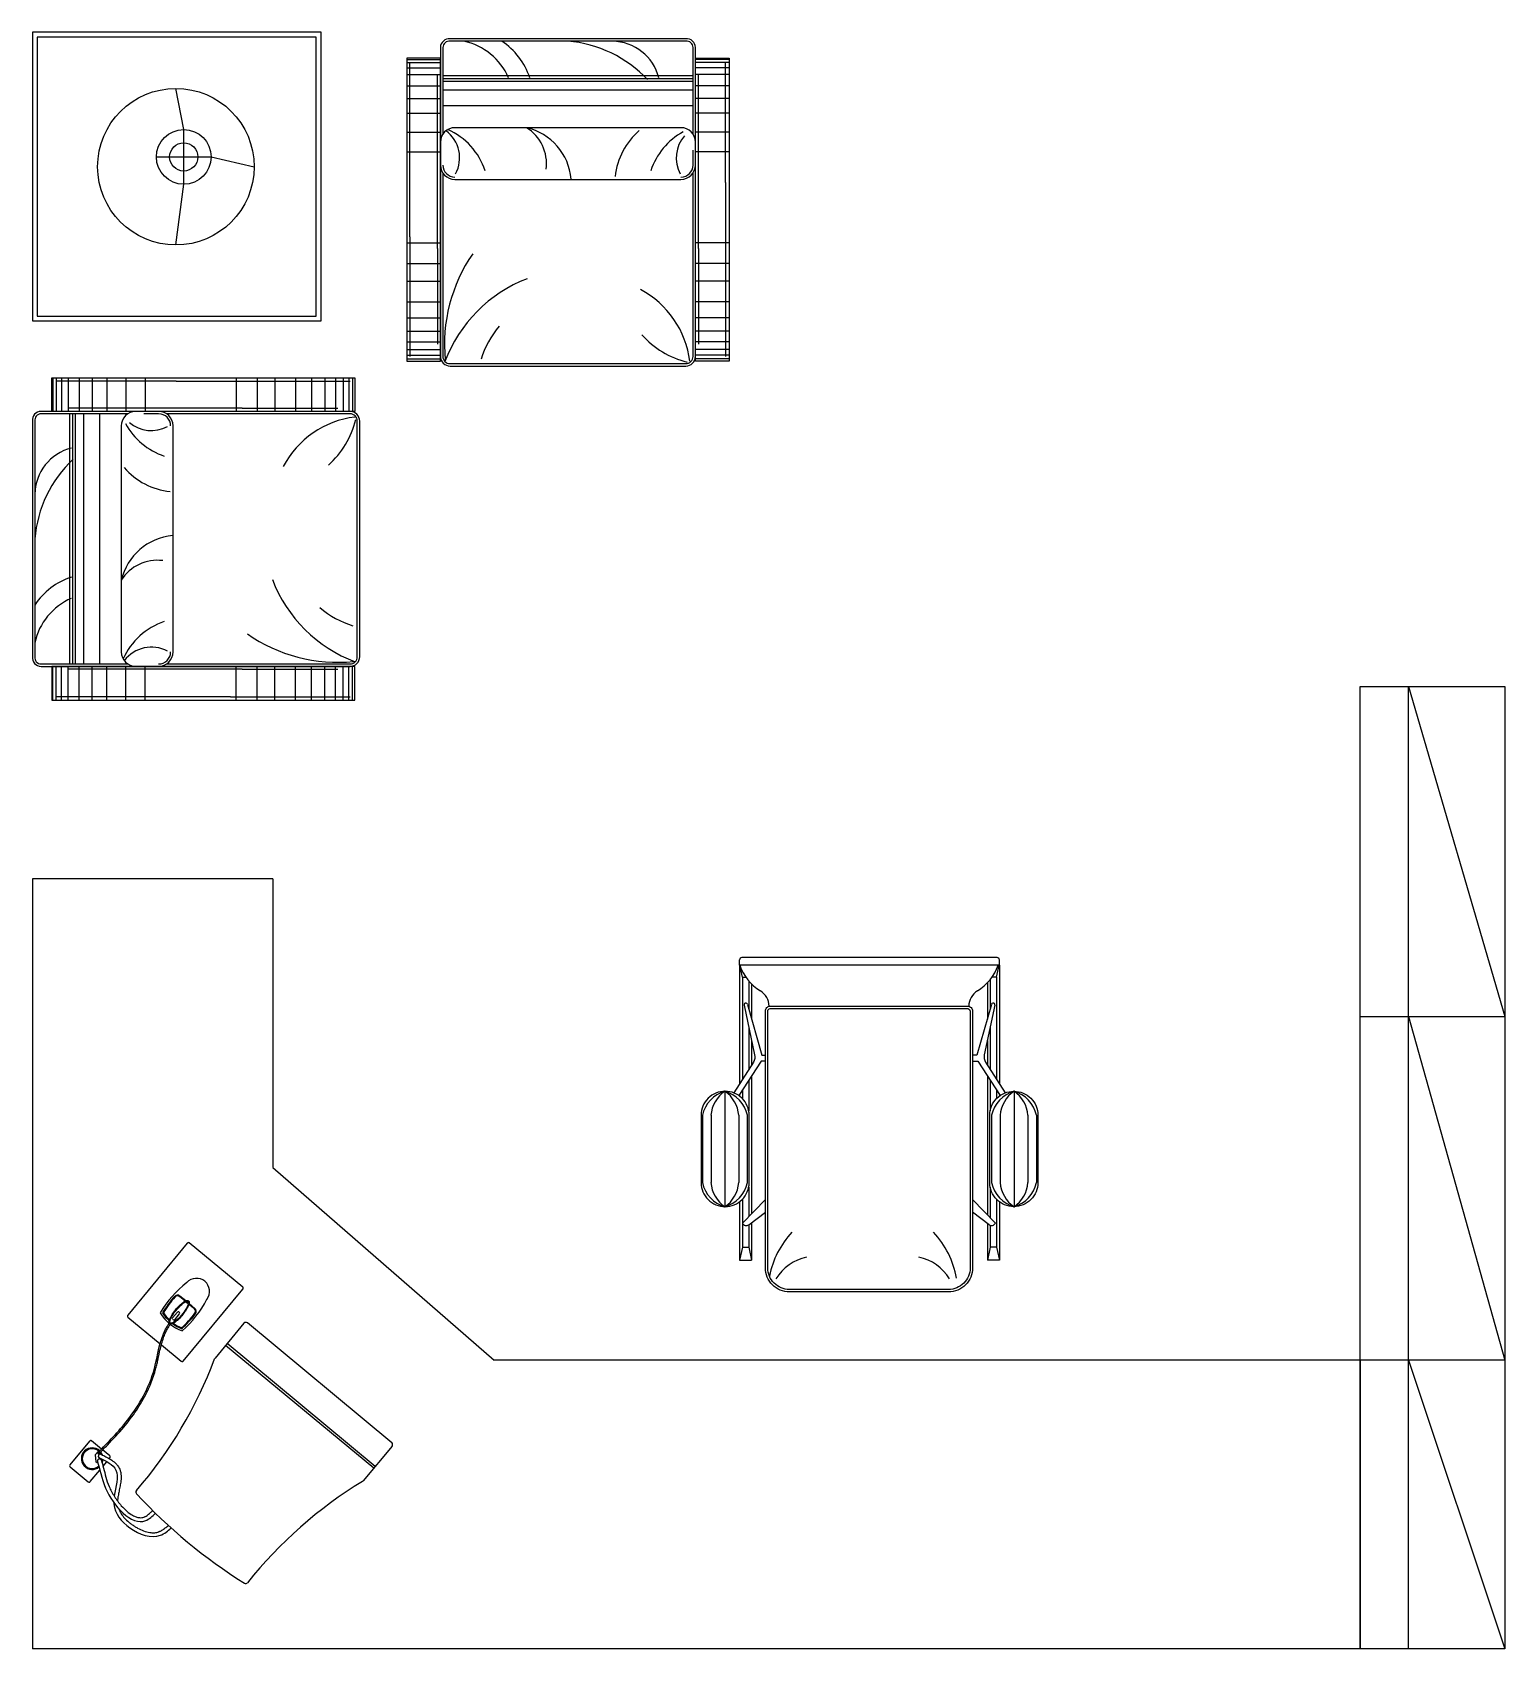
# Model space of a CAD drawing. Header units: millimetres. Extents: x 0 to 3060, y 0 to 3360.
import ezdxf

# ---------------------------------------------------------------- set-up
doc = ezdxf.new("R2010")
doc.units = ezdxf.units.MM
doc.layers.add('Furniture_家具', color=253, linetype='Continuous')

msp = doc.modelspace()

# ---------------------------------------------------------------- linework, layer by layer
at = {"layer": 'Furniture_家具'}
for p, q in [((600, 3360), (0, 3360)), ((0, 3360), (0, 2760)), ((600, 2760), (600, 3360)), ((778.1, 3303.8), (848.1, 3303.8)), ((778.1, 3297.4), (848.1, 3297.4)), ((784.6, 2934.9), (784.6, 3296.3)), ((1448.1, 3303.8), (1378.1, 3303.8)), ((1448.1, 3297.4), (1378.1, 3297.4)), ((1440.9, 3047.6), (1440.9, 3296.3)), ((778.1, 3286), (848.1, 3286)), ((778.1, 3272), (848.1, 3272)), ((842.3, 2910.9), (842.3, 3270.9)), ((1373.1, 3269.6), (853.1, 3269.6)), ((1373.1, 3263), (853.1, 3263)), ((1448.1, 3286), (1378.1, 3286)), ((1448.1, 3272), (1378.1, 3272)), ((1384.6, 2910.9), (1384.6, 3270.9)), ((314.6, 3158), (298.5, 3243.4)), ((778.1, 3249.1), (848.1, 3249.1)), ((1373.1, 3257.6), (853.1, 3257.6)), ((1373.1, 3240), (853.1, 3240)), ((1448.1, 3249.1), (1378.1, 3249.1)), ((778.1, 3222.5), (848.1, 3222.5)), ((1373.1, 3207.1), (853.1, 3207.1)), ((1448.1, 3222.5), (1378.1, 3222.5)), ((778.1, 3192), (848.1, 3192)), ((1448.1, 3192), (1378.1, 3192)), ((314.5, 3044.1), (314.6, 3158)), ((778.1, 3152.6), (848.1, 3152.6)), ((1448.1, 3152.6), (1378.1, 3152.6)), ((257.6, 3101.1), (371.5, 3100.9)), ((371.5, 3100.9), (461, 3080.5)), ((778.1, 3111.9), (848.1, 3111.9)), ((1373.1, 3084.2), (1373.1, 3115.1)), ((1448.1, 3111.9), (1378.1, 3111.9)), ((298, 2918), (314.5, 3044.1)), ((878.1, 3054.2), (1348.1, 3054.2)), ((1440.9, 3047.6), (1440.9, 2686.3)), ((784.6, 2934.9), (784.6, 2686.3)), ((778.1, 2922.7), (848.1, 2922.7)), ((842.3, 2910.9), (842.3, 2711.6)), ((1448.1, 2922.7), (1378.1, 2922.7)), ((1384.6, 2910.9), (1384.6, 2711.6)), ((778.1, 2879.5), (848.1, 2879.5)), ((1448.1, 2879.5), (1378.1, 2879.5)), ((778.1, 2842.6), (848.1, 2842.6)), ((1448.1, 2842.6), (1378.1, 2842.6)), ((778.1, 2799.5), (848.1, 2799.5)), ((1448.1, 2799.5), (1378.1, 2799.5)), ((0, 2760), (600, 2760)), ((778.1, 2766.4), (848.1, 2766.4)), ((1448.1, 2766.4), (1378.1, 2766.4)), ((778.1, 2738.5), (848.1, 2738.5)), ((1448.1, 2738.5), (1378.1, 2738.5)), ((778.1, 2716.9), (848.1, 2716.9)), ((778.1, 2700.4), (848.1, 2700.4)), ((778.1, 2688.9), (848.1, 2688.9)), ((1448.1, 2716.9), (1378.1, 2716.9)), ((1448.1, 2700.4), (1378.1, 2700.4)), ((1448.1, 2688.9), (1378.1, 2688.9)), ((778.1, 2681.3), (848.1, 2681.3)), ((1448.1, 2681.3), (1378.1, 2681.3)), ((42.8, 2642), (42.8, 2572)), ((49.2, 2642), (49.2, 2572)), ((299, 2634.8), (50.3, 2634.8)), ((60.6, 2642), (60.6, 2572)), ((74.6, 2642), (74.6, 2572)), ((97.5, 2642), (97.5, 2572)), ((124.1, 2642), (124.1, 2572)), ((154.6, 2642), (154.6, 2572)), ((194, 2642), (194, 2572)), ((234.6, 2642), (234.6, 2572)), ((299, 2634.8), (660.3, 2634.8)), ((423.9, 2642), (423.9, 2572)), ((467.1, 2642), (467.1, 2572)), ((503.9, 2642), (503.9, 2572)), ((547.1, 2642), (547.1, 2572)), ((580.2, 2642), (580.2, 2572)), ((608.1, 2642), (608.1, 2572)), ((629.7, 2642), (629.7, 2572)), ((646.2, 2642), (646.2, 2572)), ((657.7, 2642), (657.7, 2572)), ((665.3, 2642), (665.3, 2572)), ((435.7, 2578.5), (75.6, 2578.5)), ((77, 2567), (77, 2047)), ((83.6, 2567), (83.6, 2047)), ((89, 2567), (89, 2047)), ((106.6, 2567), (106.6, 2047)), ((139.5, 2567), (139.5, 2047)), ((262.4, 2567), (231.5, 2567)), ((435.7, 2578.5), (635, 2578.5)), ((292.4, 2072), (292.4, 2542)), ((42.8, 1972), (42.8, 2042)), ((49.2, 1972), (49.2, 2042)), ((60.6, 1972), (60.6, 2042)), ((74.6, 1972), (74.6, 2042)), ((435.7, 2036.2), (75.6, 2036.2)), ((97.5, 1972), (97.5, 2042)), ((124.1, 1972), (124.1, 2042)), ((154.6, 1972), (154.6, 2042)), ((194, 1972), (194, 2042)), ((234.6, 1972), (234.6, 2042)), ((423.9, 1972), (423.9, 2042)), ((435.7, 2036.2), (635, 2036.2)), ((467.1, 1972), (467.1, 2042)), ((503.9, 1972), (503.9, 2042)), ((547.1, 1972), (547.1, 2042)), ((580.2, 1972), (580.2, 2042)), ((608.1, 1972), (608.1, 2042)), ((629.7, 1972), (629.7, 2042)), ((646.2, 1972), (646.2, 2042)), ((657.7, 1972), (657.7, 2042)), ((665.3, 1972), (665.3, 2042)), ((2760, 2000), (3060, 2000)), ((2760, 0), (2760, 2000)), ((2860, 2000), (3060, 1314.2)), ((2860, 0), (2860, 2000)), ((3060, 2000), (3060, 0)), ((411.7, 1978.5), (50.3, 1978.5)), ((411.7, 1978.5), (660.3, 1978.5)), ((0, 1600), (0, 0)), ((500, 1600), (0, 1600)), ((500, 1600), (500, 1000)), ((1469.7, 1420.6, -945.7), (1469.7, 1431.6, -945.7)), ((2009.9, 1420.6, -945.7), (1469.7, 1420.6, -945.7)), ((1469.7, 1420.6, -1891.3), (1469.7, 1174.4, -1891.3)), ((1475.7, 1395.8, -945.7), (1470.2, 1420.6, -945.7)), ((2004.9, 1436.6, -945.7), (1474.7, 1436.6, -945.7)), ((2003.9, 1395.8, -945.7), (2009.5, 1420.6, -945.7)), ((2009.9, 1420.6, -945.7), (2009.9, 1431.6, -945.7)), ((2009.9, 1420.6, -1891.3), (2009.9, 1174.4, -1891.3)), ((1475.7, 1395.8, -1891.3), (1475.7, 1183.7, -1891.3)), ((1475.7, 1395.8, -945.7), (1482.9, 1395.8, -945.7)), ((1488.9, 1388.1, -1891.3), (1488.9, 1329.6, -1891.3)), ((1494.9, 1381.8, -1891.3), (1494.9, 1308.7, -1891.3)), ((1984.8, 1384, -1891.3), (1984.8, 1308.7, -1891.3)), ((1990.8, 1390.8, -1891.3), (1990.8, 1329.6, -1891.3)), ((2003.9, 1395.8, -945.7), (1994.5, 1395.8, -945.7)), ((2003.9, 1395.8, -1891.3), (2003.9, 1183.7, -1891.3)), ((2760, 1314.2), (3060, 1314.2)), ((2860, 1314.2), (3060, 600)), ((1488.9, 1292.8, -1891.3), (1488.9, 1204.1, -1891.3)), ((1990.8, 1292.8, -1891.3), (1990.8, 1204.1, -1891.3)), ((1494.9, 1264.5, -1891.3), (1494.9, 1213.5, -1891.3)), ((1984.8, 1264.5, -1891.3), (1984.8, 1213.5, -1891.3)), ((1488.9, 1181.5, -1891.3), (1488.9, 1117.9, -1891.3)), ((1494.9, 1190.7, -1891.3), (1494.9, 904.3, -1891.3)), ((1984.8, 1190.7, -1891.3), (1984.8, 902, -1891.3)), ((1990.8, 1181.5, -1891.3), (1990.8, 1117.9, -1891.3)), ((1439.3, 1158.8, -945.7), (1439.3, 918.8, -945.7)), ((1469.7, 1152.3, -1891.3), (1469.7, 1148.8, -1891.3)), ((1475.7, 1161.4, -1891.3), (1475.7, 1143.5, -1891.3)), ((2003.9, 1161.4, -1891.3), (2003.9, 1143.5, -1891.3)), ((2003.9, 1161.4, -1891.3), (2003.9, 1143.5, -1891.3)), ((2009.9, 1152.3, -1891.3), (2009.9, 1148.8, -1891.3)), ((2009.9, 1152.3, -1891.3), (2009.9, 1148.8, -1891.3)), ((2040.3, 1158.8, -945.7), (2040.3, 918.8, -945.7)), ((1392.7, 1108.8, -945.7), (1392.7, 968.8, -945.7)), ((1410.5, 1108.8, -945.7), (1410.5, 968.8, -945.7)), ((1468.1, 1108.8, -945.7), (1468.1, 968.8, -945.7)), ((1485.9, 1108.8, -945.7), (1485.9, 968.8, -945.7)), ((1993.7, 1108.8, -945.7), (1993.7, 968.8, -945.7)), ((2011.5, 1108.8, -945.7), (2011.5, 968.8, -945.7)), ((2069.2, 1108.8, -945.7), (2069.2, 968.8, -945.7)), ((2087, 1108.8, -945.7), (2087, 968.8, -945.7)), ((500, 1000), (960, 600)), ((1488.9, 959.6, -1891.3), (1488.9, 898.1, -1891.3)), ((1990.8, 959.6, -1891.3), (1990.8, 895.8, -1891.3)), ((1469.7, 928.8, -1891.3), (1469.7, 807.8, -1891.3)), ((1475.7, 934.1, -1891.3), (1475.7, 834.8, -1891.3)), ((2003.9, 934.1, -1891.3), (2003.9, 834.8, -1891.3)), ((2009.9, 928.8, -1891.3), (2009.9, 807.8, -1891.3)), ((1488.9, 881.3, -1891.3), (1488.9, 834.8, -1891.3)), ((1494.9, 885.8, -1891.3), (1494.9, 807.8, -1891.3)), ((1984.8, 884.1, -1891.3), (1984.8, 807.8, -1891.3)), ((1990.8, 880.1, -1891.3), (1990.8, 834.8, -1891.3)), ((1475.7, 834.8, -945.7), (1469.7, 807.8, -945.7)), ((1469.7, 807.8, -945.7), (1494.9, 807.8, -945.7)), ((1475.7, 834.8, -945.7), (1488.9, 834.8, -945.7)), ((1488.9, 834.8, -945.7), (1494.9, 807.8, -945.7)), ((1990.8, 834.8, -945.7), (1984.8, 807.8, -945.7)), ((2009.9, 807.8, -945.7), (1984.8, 807.8, -945.7)), ((2003.9, 834.8, -945.7), (1990.8, 834.8, -945.7)), ((2003.9, 834.8, -945.7), (2009.9, 807.8, -945.7)), ((317.4, 722.3), (305.8, 731.9)), ((318.9, 723), (306.8, 733.1)), ((324.1, 716.7), (318.6, 721.3)), ((324.4, 718.4), (320.2, 721.9)), ((336.9, 706.1), (325.4, 715.7)), ((337.9, 707.3), (325.8, 717.3)), ((291.3, 687.4), (301.5, 699.8)), ((291.6, 684.6), (293.1, 683.3)), ((295.9, 683.6), (306.1, 695.9)), ((304.3, 700), (305.9, 698.7)), ((439.8, 676.5), (379.8, 604.1)), ((747, 428.2), (446.8, 677.1)), ((709.4, 375), (401.5, 630.3)), ((712.6, 378.8), (404.7, 634.1)), ((2760, 600), (960, 600)), ((3060, 600), (2760, 600)), ((2760, 600), (2760, 0)), ((2860, 600), (3060, 0)), ((137.4, 410.8), (130.8, 402.9)), ((747.7, 421.2), (687.7, 348.8)), ((130.8, 402.9), (132.2, 388.4)), ((136.7, 384.7), (132.2, 388.4)), ((3060, 0), (0, 0))]:
    msp.add_line(p, q, dxfattribs=at)
at = {"layer": 'Furniture_家具', "linetype": 'Continuous'}
for p, q in [((1523.5, 933.7), (1475.7, 884.6)), ((1488.9, 881.3), (1523.4, 907.2)), ((1953.9, 933.7), (2001.7, 884.6)), ((1988.5, 881.3), (1954, 907.2))]:
    msp.add_line(p, q, dxfattribs=at)
at = {"layer": 'Furniture_家具'}
for points in [[(10, 2770), (590, 2770), (590, 3350), (10, 3350)], [(778.1, 2676.3), (848.1, 2676.3), (848.1, 3306.3), (778.1, 3306.3)], [(1448.1, 2676.3), (1378.1, 2676.3), (1378.1, 3306.3), (1448.1, 3306.3)], [(670.3, 2642), (670.3, 2572), (40.3, 2572), (40.3, 2642)], [(670.3, 1972), (670.3, 2042), (40.3, 2042), (40.3, 1972)]]:
    msp.add_lwpolyline(points, close=True, dxfattribs=at)
for points in [[(868.1, 2666.3), (1358.1, 2666.3, 0.414214), (1378.1, 2686.3), (1378.1, 3328.6, 0.435412), (1358.1, 3346.6), (868.1, 3346.6, 0.435412), (848.1, 3328.6), (848.1, 2686.3, 0.414214)], [(680.3, 2062), (680.3, 2552, 0.414214), (660.3, 2572), (18, 2572, 0.435412), (0, 2552), (0, 2062, 0.435412), (18, 2042), (660.3, 2042, 0.414214)]]:
    msp.add_lwpolyline(points, format="xyb", close=True, dxfattribs=at)
for points in [[(1373.1, 3148.4), (1373.1, 3328.6, 0.442672), (1358.1, 3341.6), (868.1, 3341.6, 0.442672), (853.1, 3328.6), (853.1, 3148.4)], [(1378.1, 3084.2), (1378.1, 3131.8, 0.414214), (1348.1, 3161.8), (878.1, 3161.8, 0.414214), (848.1, 3131.8), (848.1, 3084.2)], [(853.1, 3067.6), (853.1, 2686.3, 0.414214), (868.1, 2671.3), (1358.1, 2671.3, 0.414214), (1373.1, 2686.3), (1373.1, 3067.6)], [(198.2, 2567), (18, 2567, 0.442672), (5, 2552), (5, 2062, 0.442672), (18, 2047), (198.2, 2047)], [(262.4, 2572), (214.8, 2572, 0.414214), (184.8, 2542), (184.8, 2072, 0.414214), (214.8, 2042), (262.4, 2042)], [(279, 2047), (660.3, 2047, 0.414214), (675.3, 2062), (675.3, 2552, 0.414214), (660.3, 2567), (279, 2567)], [(268.1, 631.8), (309.4, 597.5, 0.414214), (313.7, 597.9), (437.5, 747.2, 0.414214), (437.1, 751.4), (326.2, 843.3, 0.414214), (322, 843), (198.2, 693.6, 0.414214), (198.6, 689.4), (265.5, 633.9)], [(143.7, 415), (123.2, 432, 0.414214), (118.9, 431.6), (78.1, 382.3, 0.414214), (78.5, 378.1), (116.2, 346.8, 0.414214), (120.4, 347.2), (140.4, 371.3)], [(159.9, 394.9), (161.3, 396.5, 0.414214), (160.9, 400.7), (146, 413.1)]]:
    msp.add_lwpolyline(points, format="xyb", dxfattribs=at)
at = {"layer": 'Furniture_家具', "linetype": 'Continuous', "elevation": -945.7}
for points in [[(1479.4, 1337.4), (1501.2, 1234.7, -0.203808), (1498.6, 1219.2), (1457.6, 1155.5)], [(2000.2, 1337.4), (1978.4, 1234.7, 0.203808), (1981.1, 1219.2), (2022.1, 1155.5)]]:
    msp.add_lwpolyline(points, format="xyb", dxfattribs=at)
for points in [[(1486, 1339.4), (1516.4, 1233.5), (1523.4, 1233.5)], [(1993.6, 1339.4), (1963.2, 1233.5), (1956.2, 1233.5)], [(1523.4, 1221.3), (1514.9, 1221.3), (1468.1, 1149.9)], [(1956.2, 1221.3), (1964.7, 1221.3), (2011.5, 1149.9)]]:
    msp.add_lwpolyline(points, dxfattribs=at)
at = {"layer": 'Furniture_家具'}
for points, elevation in [([(1954, 1325.5), (1954, 791.6, -0.414214), (1904, 741.6), (1573.4, 741.6, -0.414214), (1523.4, 791.6), (1523.4, 1325.5, -0.414214), (1533.4, 1335.5), (1944, 1335.5, -0.414214)], -1616.1), ([(1949, 1325.5), (1949, 791.6, -0.414214), (1904, 746.6), (1573.4, 746.6, -0.414214), (1528.4, 791.6), (1528.4, 1325.5, -0.414214), (1533.4, 1330.5), (1944, 1330.5, -0.414214)], -1616.1), ([(1439.7, 1158.8), (1439.7, 1158.8, 0.414214), (1389.7, 1108.8), (1389.7, 968.8, 0.414214), (1439.7, 918.8), (1439.7, 918.8, 0.414214), (1489.7, 968.8), (1489.7, 1108.8, 0.414214)], -945.7), ([(2039.9, 1158.8), (2039.9, 1158.8, -0.414214), (2089.9, 1108.8), (2089.9, 968.8, -0.414214), (2039.9, 918.8), (2039.9, 918.8, -0.414214), (1989.9, 968.8), (1989.9, 1108.8, -0.414214)], -945.7)]:
    msp.add_lwpolyline(points, format="xyb", close=True, dxfattribs=dict(at, elevation=elevation))
msp.add_lwpolyline([(146.9, 379.2), (154.8, 388.7)], dxfattribs=at)
for centre, radius in [((298.3, 3080.7), 162.7), ((314.6, 3101), 56.9), ((314.6, 3101), 29.3)]:
    msp.add_circle(centre, radius, dxfattribs=at)
for centre, radius, start, end in [((869.2, 3213.5), 131.1, 23.4276, 77.787), ((895.2, 3220.1), 145.7, 18.1993, 56.5239), ((1092.5, 3087.7), 254.7, 43.0721, 85.3524), ((1203.9, 3240.3), 101.3, 14.4384, 88.8975), ((980.9, 3087.2), 87.7, 352.4488, 58.1787), ((999.9, 3044.4), 120.4, 5.043, 76.9418), ((817.3, 3099), 70.7, 331.8515, 53.0659), ((804.3, 3026.6), 144.2, 18.4956, 65.689), ((1355.4, 3045.6), 144.8, 130.4799, 174.1341), ((1422, 3026.6), 144.2, 118.7505, 161.5044), ((1408.9, 3099), 70.7, 139.3736, 208.1485), ((878.1, 3084.2), 30, 180, 270), ((878.1, 3084.2), 25, 180, 270), ((1348.1, 3084.2), 30, 270, 0), ((1348.1, 3084.2), 25, 270, 0), ((1186.2, 2711.6), 329.7, 145.2046, 185.6267), ((1134.9, 2571.2), 296.4, 111.0607, 159.3708), ((1172.7, 2652.5), 195.1, 6.9735, 62.2235), ((1108.8, 2627.8), 183.9, 138.8164, 163.4269), ((1404.3, 2853.5), 184.1, 221.572, 256.3882), ((262.4, 2542), 30, 0, 90), ((262.4, 2542), 25, 0, 90), ((694.1, 2366.6), 195.1, 96.9735, 152.2235), ((493.1, 2598.2), 184.1, 311.572, 346.3882), ((320, 2615.9), 144.2, 208.7505, 251.5044), ((247.6, 2602.8), 70.7, 229.3736, 298.1485), ((106.3, 2397.8), 101.3, 104.4384, 178.8975), ((258.9, 2286.4), 254.7, 133.0721, 175.3524), ((301, 2549.3), 144.8, 220.4799, 264.1341), ((302.2, 2193.8), 120.4, 95.043, 166.9418), ((259.4, 2174.8), 87.7, 82.4488, 148.1787), ((126.5, 2089.1), 145.7, 108.1993, 146.5239), ((775.4, 2328.8), 296.4, 201.0607, 249.3708), ((133.1, 2063.1), 131.1, 113.4276, 167.787), ((718.8, 2302.7), 183.9, 228.8164, 253.4269), ((320, 1998.2), 144.2, 108.4956, 155.689), ((635, 2380.1), 329.7, 235.2046, 275.6267), ((247.6, 2011.2), 70.7, 61.8515, 143.0659), ((262.4, 2072), 30, 270, 0), ((262.4, 2072), 25, 270, 0), ((1474.7, 1431.6, -945.7), 5, 90, 180), ((2004.9, 1431.6, -945.7), 5, 0, 90), ((1482.6, 1338.8, -2837), 3.49, 11.3809, 202.8509), ((1997, 1338.8, -2837), 3.49, 337.1491, 168.6191), ((1458.5, 1094.1, -945.7), 67.5, 106.5628, 167.4488), ((1476.4, 1104, -945.7), 66.2, 124.1576, 175.8839), ((1402.1, 1104, -945.7), 66.2, 4.1161, 55.8424), ((1420.1, 1094.1, -945.7), 67.5, 12.5512, 73.4372), ((2059.6, 1094.1, -945.7), 67.5, 106.5628, 167.4488), ((2077.5, 1104, -945.7), 66.2, 124.1576, 175.8839), ((2003.2, 1104, -945.7), 66.2, 4.1161, 55.8424), ((2021.1, 1094.1, -945.7), 67.5, 12.5512, 73.4372), ((1458.5, 983.4, -945.7), 67.5, 192.5512, 253.4372), ((1476.4, 973.5, -945.7), 66.2, 184.1161, 235.8424), ((1402.1, 973.5, -945.7), 66.2, 304.1576, 355.8839), ((1420.1, 983.4, -945.7), 67.5, 286.5628, 347.4488), ((2059.6, 983.4, -945.7), 67.5, 192.5512, 253.4372), ((2077.5, 973.5, -945.7), 66.2, 184.1161, 235.8424), ((2003.2, 973.5, -945.7), 66.2, 304.1576, 355.8839), ((2021.1, 983.4, -945.7), 67.5, 286.5628, 347.4488), ((1483.7, 888.5), 8.88, 206.3607, 305.8182), ((1993.7, 888.5), 8.88, 234.1818, 333.6393), ((1717.7, 736.4), 189.8, 137.0982, 168.3745), ((1734, 736.4), 189.8, 10.2615, 42.9018), ((1628.8, 718.6), 97.3, 101.6689, 148.9143), ((1822.8, 718.6), 97.3, 31.0857, 78.3311), ((458.9, 584.7), 224, 128.0804, 149.5508), ((341.5, 740.8), 29, 53.4789, 135.7003), ((339, 742.8), 29, 324.979, 47.2004), ((458.9, 584.7), 220, 137.8684, 148.9225), ((458.9, 584.7), 218.5, 137.8684, 148.6766), ((301.7, 726.9), 8, 50.3397, 137.8684), ((301.7, 726.9), 6.5, 50.3397, 137.8684), ((163.9, 829.3), 224, 311.1285, 332.599), ((332.8, 701.1), 6.5, 322.8109, 50.3397), ((332.8, 701.1), 8, 322.8109, 50.3397), ((342.4, 744.4), 89.5, 211.1002, 249.5791), ((342.4, 744.4), 85.5, 212.6943, 227.2876), ((342.4, 744.4), 84, 213.3304, 226.7292), ((292.8, 686.2), 2, 140.3397, 230.3397), ((342.4, 744.4), 85.5, 233.3918, 247.985), ((342.4, 744.4), 84, 233.9498, 247.3489), ((294.4, 684.9), 2, 230.3397, 320.3397), ((303, 698.5), 2, 50.3397, 140.3397), ((304.6, 697.2), 2, 320.3397, 50.3397), ((163.9, 829.3), 218.5, 312.0027, 322.8109), ((163.9, 829.3), 220, 311.7568, 322.8109), ((443.6, 673.3), 5, 50.3397, 140.3397), ((-475.8, 924.4), 913.3, 319.2714, 339.3529), ((383.6, 600.9), 5, 140.3397, 164.1477), ((124.3, 395), 22.5, 46.064, 309.8582), ((124.3, 395), 20.5, 46.1202, 312.4585), ((137.4, 406.5), 1.53, 147.5864, 303.359), ((141, 400.4), 4.16, 79.6437, 228.105), ((124.3, 395), 20.5, 26.0316, 37.7117), ((124.3, 395), 22.5, 19.8722, 38.4065), ((743.8, 424.4), 5, 320.3397, 50.3397), ((139.4, 390.1), 4.32, 36.3549, 189.2386), ((124.3, 395), 20.5, 345.1921, 357.3438), ((124.3, 395), 22.5, 337.8389, 355.0701), ((1161, -432.6), 913.3, 121.3264, 141.4079), ((683.9, 352), 5, 296.5316, 320.3397), ((220.1, 325.2), 5, 139.2714, 222.9391), ((1043.7, 1091.6), 1130, 222.9391, 237.7403), ((443.2, 140.2), 5, 237.7403, 321.4079)]:
    msp.add_arc(centre, radius, start, end, dxfattribs=at)
at = {"layer": 'Furniture_家具', "linetype": 'Continuous'}
for centre, radius, start, end in [((1563.1, 1452.4, -945.7), 98.2, 198.9042, 239.5062), ((1914.3, 1452.4, -945.7), 98.2, 300.4938, 341.0958), ((1490.7, 1333.9, -945.7), 40.7, 2.208, 56.3562), ((1986.7, 1333.9, -945.7), 40.7, 123.6438, 177.792)]:
    msp.add_arc(centre, radius, start, end, dxfattribs=at)
at = {"layer": 'Furniture_家具', "extrusion": (0, 0, -1)}
for start_param, end_param in [(0.496384, 5.786801), (-0.373559, 0.373559)]:
    msp.add_ellipse((305.1, 699.4), major_axis=(18.5, 22.3), ratio=0.258621, start_param=start_param, end_param=end_param, dxfattribs=at)
at = {"layer": 'Furniture_家具'}
for points, knots in [([(284.9, 683.3), (285, 683.8), (285.2, 684.4), (286, 686.4), (286.7, 687.9), (288.4, 691.1), (289.3, 692.8), (292.5, 697.9), (295, 701.3), (300.4, 707.9), (303.3, 711), (308.1, 715.7), (310, 717.3), (313.7, 720.2), (315.4, 721.3), (317.1, 722.2), (317.2, 722.3), (317.4, 722.3)], [0.548316, 0.548316, 0.548316, 0.548316, 0.646992, 0.646992, 0.879554, 0.879554, 1.112117, 1.112117, 1.547334, 1.547334, 1.982552, 1.982552, 2.28071, 2.28071, 2.578868, 2.578868, 2.603605, 2.603605, 2.603605, 2.603605]), ([(325.4, 715.7), (325.2, 715.1), (325, 714.5), (324.3, 712.5), (323.6, 711), (321.9, 707.8), (320.9, 706.1), (317.8, 701.1), (315.3, 697.7), (310, 691.1), (307.1, 687.9), (302.3, 683.3), (300.3, 681.6), (296.7, 678.7), (294.9, 677.5), (293.2, 676.6), (293.1, 676.6), (293, 676.5)], [3.679561, 3.679561, 3.679561, 3.679561, 3.784432, 3.784432, 4.01511, 4.01511, 4.245788, 4.245788, 4.679411, 4.679411, 5.113034, 5.113034, 5.413189, 5.413189, 5.713344, 5.713344, 5.734852, 5.734852, 5.734852, 5.734852]), ([(318.9, 723), (319.1, 723.1), (319.4, 723.2), (320.3, 723.5), (321, 723.7), (322.1, 723.7), (322.6, 723.7), (323.5, 723.5), (323.9, 723.3), (324.7, 722.8), (325.1, 722.4), (325.6, 721.6), (325.7, 721.2), (325.9, 720.2), (326, 719.8), (326, 718.8), (325.9, 718.2), (325.8, 717.6), (325.8, 717.4), (325.8, 717.3)], [2.7045026, 2.7045026, 2.7045026, 2.7045026, 2.7568813, 2.7568813, 2.9023695, 2.9023695, 3.0109337, 3.0109337, 3.1194978, 3.1194978, 3.228062, 3.228062, 3.3366262, 3.3366262, 3.4451904, 3.4451904, 3.5537546, 3.5537546, 3.5786833, 3.5786833, 3.5786833, 3.5786833]), ([(136.1, 407.4), (157.6, 429.2), (207.3, 479.7), (257.1, 568.1), (264.4, 645), (282, 672.6), (284.4, 676.2)], [0, 0, 0, 0, 91.629845, 212.502334, 297.344314, 312.79286, 312.79286, 312.79286, 312.79286]), ([(138.3, 405.3), (144.2, 411.3), (150.1, 417.2), (167.6, 435.4), (179.1, 447.7), (194.6, 466.2), (199.2, 471.8), (207.9, 483.4), (212.2, 489.3), (224.3, 507.5), (231.7, 520.1), (240.4, 538), (242.7, 542.8), (248.9, 557.6), (252.5, 567.7), (256.4, 581.2), (257.2, 584.5), (258.8, 591), (259.6, 594.2), (261.8, 604), (263.1, 610.5), (266.5, 626), (268.7, 634.9), (272.7, 647), (274, 650.4), (276.5, 656.4), (277.7, 659), (280.2, 663.7), (281.4, 665.8), (283.9, 670), (285.3, 672.1), (286.8, 674.2), (286.8, 674.2), (286.9, 674.3)], [0, 0, 0, 0, 25.171616, 25.171616, 75.514848, 75.514848, 97.065285, 97.065285, 118.615723, 118.615723, 161.716598, 161.716598, 177.441471, 177.441471, 208.891217, 208.891217, 218.648195, 218.648195, 228.405173, 228.405173, 247.91913, 247.91913, 275.674803, 275.674803, 287.068964, 287.068964, 296.153089, 296.153089, 303.895161, 303.895161, 311.637232, 311.637232, 311.840495, 311.840495, 311.840495, 311.840495]), ([(291.4, 675.8), (291.2, 675.7), (290.9, 675.6), (289.9, 675.3), (289.3, 675.1), (288.1, 675), (287.7, 675), (286.7, 675.2), (286.3, 675.4), (285.8, 675.8), (285.7, 675.8), (285.6, 675.9), (285.3, 676.2), (285, 676.6), (284.6, 677.4), (284.4, 677.8), (284.2, 678.7), (284.2, 679.1), (284.2, 680.1), (284.3, 680.6), (284.4, 681.3), (284.4, 681.4), (284.4, 681.6)], [5.8373209, 5.8373209, 5.8373209, 5.8373209, 5.8930101, 5.8930101, 6.0398378, 6.0398378, 6.1492446, 6.1492446, 6.2586515, 6.2586515, 6.2831853, 6.2831853, 6.2831853, 6.3867926, 6.3867926, 6.4903999, 6.4903999, 6.5940073, 6.5940073, 6.6976146, 6.6976146, 6.7290489, 6.7290489, 6.7290489, 6.7290489]), ([(141.7, 404.4), (144.6, 403), (147.5, 401.6), (153.8, 398.4), (157.2, 396.6), (163.7, 392.7), (166.8, 390.6), (171.7, 386.6), (173.6, 384.8), (177, 381), (178.6, 378.9), (180.5, 375.5), (181, 374.4), (182, 372.2), (182.4, 371), (183.5, 367.6), (183.9, 365.3), (184.4, 360.7), (184.5, 358.3), (184.4, 353.7), (184.3, 351.4), (183.6, 345.4), (183, 341.8), (181.6, 334.6), (180.9, 331), (179.4, 324), (178.8, 320.5), (178.2, 316.8), (178.1, 316.4), (176.6, 307.6)], [0, 0, 0, 0, 8.473525, 8.473525, 18.426927, 18.426927, 28.38033, 28.38033, 35.311679, 35.311679, 42.243029, 42.243029, 45.423935, 45.423935, 48.60484, 48.60484, 54.988445, 54.988445, 61.372051, 61.372051, 67.755656, 67.755656, 77.751513, 77.751513, 87.747371, 87.747371, 97.743228, 97.743228, 98.898684, 98.898684, 98.898684, 98.898684]), ([(135.1, 389.4), (140.6, 374.4), (146.8, 321.2), (214.9, 244.3), (249.3, 275), (255.9, 281.5)], [0, 0, 0, 0, 61.739455, 168.977627, 194.636257, 194.636257, 194.636257, 194.636257]), ([(138.2, 397.3), (153.1, 390), (186.7, 373.5), (173, 336.7), (170.1, 317.1)], [0, 0, 0, 0, 43.90043, 98.975259, 98.975259, 98.975259, 98.975259]), ([(142.9, 392.7), (145.4, 387.4), (146.1, 381.6), (149.8, 369.2), (151, 362.8), (154.4, 350), (156.6, 343.5), (162.6, 330.1), (166.3, 323.1), (174.9, 309.6), (179.7, 303.1), (188.6, 293), (192.5, 289.1), (200.3, 282.4), (204.2, 279.6), (210.7, 276), (213.2, 274.8), (218, 273.2), (220.3, 272.6), (224.2, 272.2), (225.8, 272.2), (229, 272.6), (230.5, 272.9), (232.5, 273.7), (233, 273.9), (234, 274.3), (234.5, 274.6), (236.1, 275.4), (237.2, 276.1), (240.5, 278.3), (242.8, 280.2), (246.8, 283.8), (248.5, 285.5), (250.3, 287.2)], [0, 0, 0, 0, 20.63634, 20.63634, 41.272681, 41.272681, 61.909021, 61.909021, 82.545362, 82.545362, 103.181702, 103.181702, 118.074928, 118.074928, 132.968153, 132.968153, 142.847176, 142.847176, 152.726198, 152.726198, 160.348963, 160.348963, 167.971728, 167.971728, 170.444234, 170.444234, 172.91674, 172.91674, 177.861753, 177.861753, 187.617817, 187.617817, 194.636257, 194.636257, 194.636257, 194.636257]), ([(169.2, 304.1), (169.2, 303), (170.2, 281.5), (200, 245.6), (257, 224.5), (281.5, 244.7), (288.6, 250.9)], [111.285279, 111.285279, 111.285279, 111.285279, 114.512609, 174.485975, 239.647683, 266.818656, 266.818656, 266.818656, 266.818656]), ([(179.5, 291.3), (179.6, 290.9), (179.7, 290.5), (181.1, 286.9), (182.7, 283.7), (186.6, 277.4), (189, 274.4), (194.3, 268.6), (197.3, 265.7), (202.3, 261.5), (204.3, 260), (208.2, 257.1), (210.2, 255.8), (214.3, 253.2), (216.4, 251.9), (222.7, 248.5), (227, 246.5), (235.5, 243.3), (239.8, 242.2), (246.9, 241.1), (249.9, 240.9), (255.6, 241.1), (258.3, 241.6), (261.6, 242.5), (262.3, 242.7), (263.5, 243.2), (264, 243.4), (265, 243.8), (265.5, 244.1), (267.1, 244.8), (268.2, 245.4), (271.5, 247.4), (273.8, 249.1), (278.2, 252.5), (280.4, 254.4), (282.6, 256.3)], [126.966183, 126.966183, 126.966183, 126.966183, 128.405774, 128.405774, 140.861937, 140.861937, 153.318101, 153.318101, 165.774264, 165.774264, 172.998907, 172.998907, 179.999027, 179.999027, 186.999146, 186.999146, 200.999385, 200.999385, 214.999623, 214.999623, 225.627092, 225.627092, 236.25456, 236.25456, 239.093267, 239.093267, 241.30838, 241.30838, 243.523492, 243.523492, 247.953717, 247.953717, 257.302502, 257.302502, 265.874573, 265.874573, 265.874573, 265.874573])]:
    msp.add_open_spline(points, degree=3, knots=knots, dxfattribs=at)

doc.saveas('drawing.dxf')
